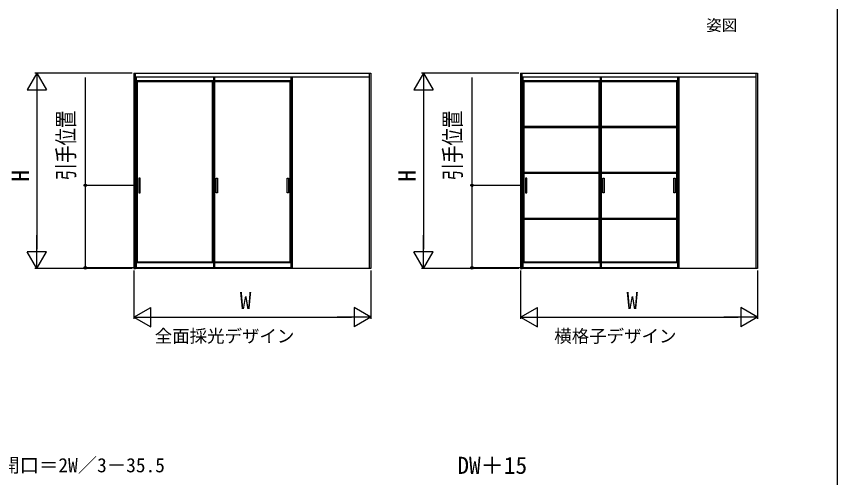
# Model space of a CAD drawing. Units: millimetres, scale not verified. Extents: x -525 to 525, y -783 to 779.
# Drawn here: x 101.6 to 525, y -261.9 to -24 of the extents above; entities that cross this region are included whole.
import ezdxf
from ezdxf.enums import TextEntityAlignment as Align

# ---------------------------------------------------------------- set-up
doc = ezdxf.new("R2010")
doc.units = ezdxf.units.MM
doc.header["$LTSCALE"] = 4
for name, color, linetype in [('0-1_USER1', 3, 'Continuous'), ('0-5_YKK_A1', 4, 'Continuous'), ('0-6_YKK_D', 6, 'Continuous'), ('0-7_YKK_ZWAK', 7, 'Continuous')]:
    doc.layers.add(name, color=color, linetype=linetype)
doc.styles.add('ＭＳ ゴシック', font='')
doc.styles.get('ＭＳ ゴシック').set_extended_font_data('MS Gothic')

msp = doc.modelspace()

# ---------------------------------------------------------------- linework, layer by layer
at = {"layer": '0-5_YKK_A1'}
for p, q in [((162.171, -53.2), (284.296, -53.2)), ((162.171, -53.2), (162.171, -154.05)), ((162.921, -154.05), (162.921, -53.2)), ((283.546, -154.05), (283.546, -53.2)), ((284.296, -53.2), (284.296, -154.05)), ((361.564, -53.2), (483.689, -53.2)), ((361.564, -53.2), (361.564, -154.05)), ((362.314, -154.05), (362.314, -53.2)), ((482.939, -154.05), (482.939, -53.2)), ((483.689, -53.2), (483.689, -154.05)), ((162.921, -55.15), (283.546, -55.15)), ((203.146, -57.65), (163.371, -57.65)), ((163.771, -57.65), (163.771, -150.75)), ((203.146, -57.65), (183.683, -57.65)), ((203.146, -57.65), (197.731, -57.65)), ((202.746, -150.75), (202.746, -57.65)), ((203.146, -55.15), (203.146, -153.45)), ((203.746, -55.15), (203.746, -153.45)), ((243.121, -57.65), (203.746, -57.65)), ((243.121, -57.65), (223.658, -57.65)), ((243.121, -57.65), (237.706, -57.65)), ((242.721, -150.75), (242.721, -57.65)), ((243.121, -55.15), (243.121, -153.45)), ((243.721, -55.15), (243.721, -153.45)), ((362.314, -55.15), (482.939, -55.15)), ((402.539, -57.65), (362.764, -57.65)), ((363.164, -57.65), (363.164, -80.575)), ((402.539, -57.65), (383.077, -57.65)), ((402.539, -57.65), (397.124, -57.65)), ((402.139, -80.575), (402.139, -57.65)), ((402.539, -55.15), (402.539, -153.45)), ((403.139, -55.15), (403.139, -153.45)), ((442.514, -57.65), (403.139, -57.65)), ((442.514, -57.65), (423.052, -57.65)), ((442.514, -57.65), (437.099, -57.65)), ((442.114, -80.575), (442.114, -57.65)), ((442.514, -55.15), (442.514, -153.45)), ((443.114, -55.15), (443.114, -153.45)), ((362.764, -80.575), (402.539, -80.575)), ((362.764, -81.175), (402.539, -81.175)), ((363.164, -81.175), (363.164, -104.275)), ((402.139, -104.275), (402.139, -81.175)), ((403.139, -80.575), (442.514, -80.575)), ((403.139, -81.175), (442.514, -81.175)), ((442.114, -104.275), (442.114, -81.175)), ((362.764, -104.275), (402.539, -104.275)), ((362.764, -104.875), (402.539, -104.875)), ((363.164, -104.875), (363.164, -127.975)), ((402.139, -127.975), (402.139, -104.875)), ((403.139, -104.275), (442.514, -104.275)), ((403.139, -104.875), (442.514, -104.875)), ((442.114, -127.975), (442.114, -104.875)), ((202.746, -128.187), (202.746, -148.912)), ((362.764, -127.975), (402.539, -127.975)), ((362.764, -128.575), (402.539, -128.575)), ((363.164, -128.575), (363.164, -150.75)), ((402.139, -128.575), (402.139, -148.912)), ((402.139, -150.75), (402.139, -128.575)), ((403.139, -127.975), (442.514, -127.975)), ((403.139, -128.575), (442.514, -128.575)), ((442.114, -128.575), (442.114, -148.912)), ((442.114, -150.75), (442.114, -128.575)), ((202.746, -150.75), (163.371, -150.75)), ((203.146, -151.15), (163.371, -151.15)), ((203.146, -150.75), (183.683, -150.75)), ((203.146, -150.75), (197.731, -150.75)), ((202.746, -149.012), (202.746, -150.75)), ((202.746, -150.75), (203.146, -150.75)), ((242.721, -150.75), (203.746, -150.75)), ((243.121, -151.15), (203.746, -151.15)), ((243.121, -150.75), (223.658, -150.75)), ((243.121, -150.75), (237.706, -150.75)), ((242.721, -149.012), (242.721, -150.75)), ((242.721, -150.75), (243.121, -150.75)), ((402.139, -150.75), (362.764, -150.75)), ((402.539, -151.15), (362.764, -151.15)), ((402.539, -150.75), (383.077, -150.75)), ((402.539, -150.75), (397.124, -150.75)), ((402.139, -149.012), (402.139, -150.75)), ((402.139, -150.75), (402.539, -150.75)), ((442.114, -150.75), (403.139, -150.75)), ((442.514, -151.15), (403.139, -151.15)), ((442.514, -150.75), (423.052, -150.75)), ((442.514, -150.75), (437.099, -150.75)), ((442.114, -149.012), (442.114, -150.75)), ((442.114, -150.75), (442.514, -150.75)), ((162.171, -154.05), (162.921, -154.05)), ((163.371, -153.45), (162.921, -153.45)), ((162.921, -153.85), (283.546, -153.85)), ((284.296, -154.05), (162.921, -154.05)), ((203.461, -153.65), (163.056, -153.65)), ((243.436, -153.65), (203.031, -153.65)), ((203.146, -153.45), (203.746, -153.45)), ((243.121, -153.45), (243.721, -153.45)), ((243.721, -154.05), (243.571, -154.05)), ((361.564, -154.05), (362.314, -154.05)), ((362.764, -153.45), (362.314, -153.45)), ((362.314, -153.85), (482.939, -153.85)), ((483.689, -154.05), (362.314, -154.05)), ((402.854, -153.65), (362.449, -153.65)), ((442.829, -153.65), (402.424, -153.65)), ((402.539, -153.45), (403.139, -153.45)), ((442.514, -153.45), (443.114, -153.45)), ((443.114, -154.05), (442.964, -154.05))]:
    msp.add_line(p, q, dxfattribs=at)
for points in [[(163.371, -55.15), (163.371, -151.15), (163.371, -153.59)], [(203.146, -57.25), (197.731, -57.25), (163.371, -57.25)], [(243.121, -57.25), (237.706, -57.25), (203.746, -57.25)], [(362.764, -55.15), (362.764, -151.15), (362.764, -153.59)], [(402.539, -57.25), (397.124, -57.25), (362.764, -57.25)], [(442.514, -57.25), (437.099, -57.25), (403.139, -57.25)], [(162.921, -153.45), (163.371, -153.45), (163.371, -153.65), (162.921, -153.65)], [(362.314, -153.45), (362.764, -153.45), (362.764, -153.65), (362.314, -153.65)]]:
    msp.add_lwpolyline(points, dxfattribs=at)
for points in [[(165.296, -107.4), (164.646, -107.4), (164.646, -114.9), (165.296, -114.9)], [(204.621, -107.4), (205.271, -107.4), (205.271, -114.9), (204.621, -114.9)], [(241.196, -107.4), (241.846, -107.4), (241.846, -114.9), (241.196, -114.9)], [(364.689, -107.4), (364.039, -107.4), (364.039, -114.9), (364.689, -114.9)], [(404.014, -107.4), (404.664, -107.4), (404.664, -114.9), (404.014, -114.9)], [(440.589, -107.4), (441.239, -107.4), (441.239, -114.9), (440.589, -114.9)], [(203.746, -153.45), (203.146, -153.45), (203.146, -153.65), (203.746, -153.65)], [(243.721, -153.45), (243.121, -153.45), (243.121, -153.65), (243.721, -153.65)], [(403.139, -153.45), (402.539, -153.45), (402.539, -153.65), (403.139, -153.65)], [(443.114, -153.45), (442.514, -153.45), (442.514, -153.65), (443.114, -153.65)]]:
    msp.add_lwpolyline(points, close=True, dxfattribs=at)
at = {"layer": '0-6_YKK_D'}
for p, q in [((112.121, -53.2), (107.121, -61.86)), ((161.171, -53.2), (111.121, -53.2)), ((112.121, -53.2), (117.121, -61.86)), ((112.121, -53.2), (112.121, -70.521)), ((311.514, -53.2), (306.514, -61.86)), ((360.564, -53.2), (310.514, -53.2)), ((311.514, -53.2), (316.514, -61.86)), ((311.514, -53.2), (311.514, -70.521)), ((107.121, -61.86), (117.121, -61.86)), ((112.121, -63.2), (112.121, -144.05)), ((306.514, -61.86), (316.514, -61.86)), ((311.514, -63.2), (311.514, -144.05)), ((164.171, -111.15), (136.121, -111.15)), ((363.564, -111.15), (335.514, -111.15)), ((112.121, -154.05), (112.121, -136.729)), ((311.514, -154.05), (311.514, -136.729)), ((112.121, -154.05), (107.121, -145.39)), ((117.121, -145.39), (107.121, -145.39)), ((112.121, -154.05), (117.121, -145.39)), ((311.514, -154.05), (306.514, -145.39)), ((316.514, -145.39), (306.514, -145.39)), ((311.514, -154.05), (316.514, -145.39)), ((161.171, -154.05), (111.121, -154.05)), ((162.471, -153.65), (136.121, -153.65)), ((162.171, -155.05), (162.171, -180.05)), ((284.296, -155.05), (284.296, -180.05)), ((360.564, -154.05), (310.514, -154.05)), ((361.864, -153.65), (335.514, -153.65)), ((361.564, -155.05), (361.564, -180.05)), ((483.689, -155.05), (483.689, -180.05)), ((162.171, -179.05), (170.831, -174.05)), ((170.831, -184.05), (170.831, -174.05)), ((284.296, -179.05), (275.635, -174.05)), ((275.635, -174.05), (275.635, -184.05)), ((361.564, -179.05), (370.225, -174.05)), ((370.225, -184.05), (370.225, -174.05)), ((483.689, -179.05), (475.029, -174.05)), ((475.029, -174.05), (475.029, -184.05)), ((162.171, -179.05), (170.831, -184.05)), ((162.171, -179.05), (179.491, -179.05)), ((172.171, -179.05), (274.296, -179.05)), ((284.296, -179.05), (266.975, -179.05)), ((284.296, -179.05), (275.635, -184.05)), ((361.564, -179.05), (370.225, -184.05)), ((361.564, -179.05), (378.885, -179.05)), ((371.564, -179.05), (473.689, -179.05)), ((483.689, -179.05), (466.369, -179.05)), ((483.689, -179.05), (475.029, -184.05))]:
    msp.add_line(p, q, dxfattribs=at)
for points in [[(137.121, -153.65), (137.121, -111.15), (137.121, -55.435)], [(336.514, -153.65), (336.514, -111.15), (336.514, -55.435)]]:
    msp.add_lwpolyline(points, dxfattribs=at)
for centre in [(137.121, -111.15), (336.514, -111.15), (137.121, -153.65), (336.514, -153.65)]:
    msp.add_circle(centre, 0.637, dxfattribs=at)
at = {"layer": '0-7_YKK_ZWAK'}
msp.add_lwpolyline([(-525, -783.2), (525, -783.2), (525, 746.8)], dxfattribs=at)

# ---------------------------------------------------------------- texts
at = {"layer": '0-1_USER1', "style": 'ＭＳ ゴシック'}
for s, height, p in [('姿図', 5.865, (457.269, -33.2)), ('全面採光デザイン', 6.598, (172.886, -194.135)), ('横格子デザイン', 6.598, (378.905, -194.135))]:
    msp.add_text(s, height=height, dxfattribs=at).set_placement(p, align=Align.BOTTOM_LEFT)
at = {"layer": '0-6_YKK_D', "style": 'ＭＳ ゴシック', "width": 0.75}
for p in [(134.121, -108.532), (333.514, -108.532)]:
    msp.add_text('引手位置', height=8.798, rotation=90, dxfattribs=at).set_placement(p, align=Align.BOTTOM_LEFT)
at = {"layer": '0-6_YKK_D', "style": 'ＭＳ ゴシック'}
for p in [(110.621, -109.216), (310.014, -109.216)]:
    msp.add_text('H', height=8.798, rotation=90, dxfattribs=at).set_placement(p, align=Align.BOTTOM_LEFT)
for s, height, p in [('W', 8.798, (216.756, -177.55)), ('W', 8.798, (416.15, -177.55)), ('有効開口＝2W／3－35.5', 7.331, (73.195, -261.339)), ('DW＋15', 8.798, (328.962, -262.578))]:
    msp.add_text(s, height=height, dxfattribs=at).set_placement(p, align=Align.BOTTOM_LEFT)

doc.saveas('drawing.dxf')
